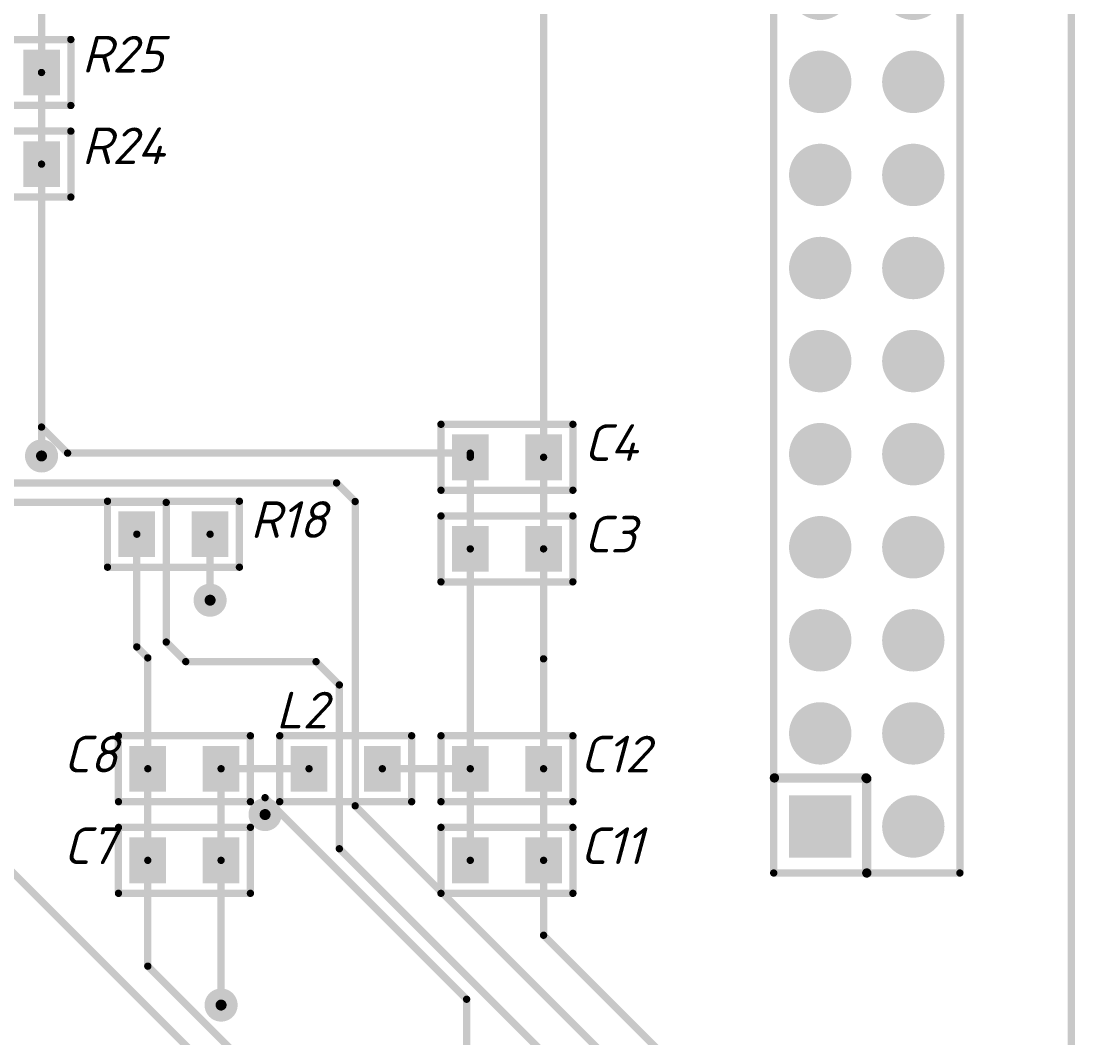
# Model space of a CAD drawing. Header units: millimetres. Extents: x 72 to 295, y 82 to 163.
# Drawn here: x 143.84 to 172.6, y 99.15 to 126.9 of the extents above; entities that cross this region are included whole.
import ezdxf

# ---------------------------------------------------------------- set-up
doc = ezdxf.new("R2010")
doc.units = ezdxf.units.MM
for name, color, linetype in [('BottomLayer', 5, 'Continuous'), ('BottomOverlay', 54, 'Continuous'), ('BottomSolder', 6, 'Continuous'), ('PadHoleLayer', 156, 'Continuous'), ('TopLayer', 1, 'Continuous'), ('TopOverlay', 2, 'Continuous')]:
    doc.layers.add(name, color=color, linetype=linetype)
doc.styles.get("Standard").update_dxf_attribs({"font": 'isocpeui.ttf'})

# ---------------------------------------------------------------- blocks, each defined once
blk = doc.blocks.new('CH0805R_20')
at = {"layer": 'TopLayer'}
for points in [[(-0.5000193199999999, -0.62501018), (-0.5000193199999999, 0.62498986), (-1.50001732, -0.62501018), (-1.50001732, 0.62498986)], [(1.49997668, -0.62501018), (1.49997668, 0.62498986), (0.49997868, -0.62501018), (0.49997868, 0.62498986)]]:
    blk.add_solid(points, dxfattribs=at)
at = {"layer": 'TopOverlay', "const_width": 0.1999996}
for points in [[(-1.80001672, -0.89998296), (-1.80001672, 0.9000134399999999)], [(-1.80001672, 0.9000134399999999), (1.79997608, 0.9000134399999999)], [(1.79997608, -0.89998296), (1.79997608, 0.9000134399999999)], [(-1.80001672, -0.89998296), (1.79997608, -0.89998296)]]:
    blk.add_lwpolyline(points, dxfattribs=at)
at = {"layer": 'TopOverlay', "const_width": 0.0999998}
for points in [[(-1.85001662, 0.9000134399999999, 1), (-1.75001682, 0.9000134399999999, 1)], [(-1.85001662, 0.9000134399999999, 1), (-1.75001682, 0.9000134399999999, 1)], [(1.74997618, 0.9000134399999999, 1), (1.84997598, 0.9000134399999999, 1)], [(1.74997618, 0.9000134399999999, 1), (1.84997598, 0.9000134399999999, 1)], [(-1.85001662, -0.89998296, 1), (-1.75001682, -0.89998296, 1)], [(-1.85001662, -0.89998296, 1), (-1.75001682, -0.89998296, 1)], [(1.74997618, -0.89998296, 1), (1.84997598, -0.89998296, 1)], [(1.74997618, -0.89998296, 1), (1.84997598, -0.89998296, 1)]]:
    blk.add_lwpolyline(points, format="xyb", close=True, dxfattribs=at)
blk = doc.blocks.new('CH0805R_21')
at = {"layer": 'TopLayer'}
for points in [[(-0.5000193199999999, -0.6249796999999999), (-0.5000193199999999, 0.62502034), (-1.50001732, -0.6249796999999999), (-1.50001732, 0.62502034)], [(1.49997668, -0.6249796999999999), (1.49997668, 0.62502034), (0.49997868, -0.6249796999999999), (0.49997868, 0.62502034)]]:
    blk.add_solid(points, dxfattribs=at)
at = {"layer": 'TopOverlay', "const_width": 0.1999996}
for points in [[(-1.80001672, -0.90000328), (-1.80001672, 0.89999312)], [(-1.80001672, 0.89999312), (1.79997608, 0.89999312)], [(1.79997608, -0.90000328), (1.79997608, 0.89999312)], [(-1.80001672, -0.90000328), (1.79997608, -0.90000328)]]:
    blk.add_lwpolyline(points, dxfattribs=at)
at = {"layer": 'TopOverlay', "const_width": 0.0999998}
for points in [[(-1.85001662, 0.89999312, 1), (-1.75001682, 0.89999312, 1)], [(-1.85001662, 0.89999312, 1), (-1.75001682, 0.89999312, 1)], [(1.74997618, 0.89999312, 1), (1.84997598, 0.89999312, 1)], [(1.74997618, 0.89999312, 1), (1.84997598, 0.89999312, 1)], [(-1.85001662, -0.90000328, 1), (-1.75001682, -0.90000328, 1)], [(-1.85001662, -0.90000328, 1), (-1.75001682, -0.90000328, 1)], [(1.74997618, -0.90000328, 1), (1.84997598, -0.90000328, 1)], [(1.74997618, -0.90000328, 1), (1.84997598, -0.90000328, 1)]]:
    blk.add_lwpolyline(points, format="xyb", close=True, dxfattribs=at)
blk = doc.blocks.new('CH0805R_27')
at = {"layer": 'TopLayer'}
for points in [[(-0.49997614, -0.62498478), (-0.49997614, 0.62501526), (-1.49997414, -0.62498478), (-1.49997414, 0.62501526)], [(1.50001986, -0.62498478), (1.50001986, 0.62501526), (0.5000218599999999, -0.62498478), (0.5000218599999999, 0.62501526)]]:
    blk.add_solid(points, dxfattribs=at)
at = {"layer": 'TopOverlay', "const_width": 0.1999996}
for points in [[(-1.79997354, -0.90000836), (-1.79997354, 0.89998804)], [(-1.79997354, 0.89998804), (1.80001926, 0.89998804)], [(1.80001926, -0.90000836), (1.80001926, 0.89998804)], [(-1.79997354, -0.90000836), (1.80001926, -0.90000836)]]:
    blk.add_lwpolyline(points, dxfattribs=at)
at = {"layer": 'TopOverlay', "const_width": 0.0999998}
for points in [[(-1.84997344, 0.89998804, 1), (-1.74997364, 0.89998804, 1)], [(-1.84997344, 0.89998804, 1), (-1.74997364, 0.89998804, 1)], [(1.75001936, 0.89998804, 1), (1.85001916, 0.89998804, 1)], [(1.75001936, 0.89998804, 1), (1.85001916, 0.89998804, 1)], [(-1.84997344, -0.90000836, 1), (-1.74997364, -0.90000836, 1)], [(-1.84997344, -0.90000836, 1), (-1.74997364, -0.90000836, 1)], [(1.75001936, -0.90000836, 1), (1.85001916, -0.90000836, 1)], [(1.75001936, -0.90000836, 1), (1.85001916, -0.90000836, 1)]]:
    blk.add_lwpolyline(points, format="xyb", close=True, dxfattribs=at)
blk = doc.blocks.new('CH0805L_45')
at = {"layer": 'TopLayer'}
for points in [[(-0.4999863, -0.6249771599999999), (-0.4999863, 0.62502288), (-1.4999843, -0.6249771599999999), (-1.4999843, 0.62502288)], [(1.5000097, -0.6249771599999999), (1.5000097, 0.62502288), (0.5000117, -0.6249771599999999), (0.5000117, 0.62502288)]]:
    blk.add_solid(points, dxfattribs=at)
at = {"layer": 'TopOverlay', "const_width": 0.1999996}
for points in [[(-1.7999837, 0.89999566), (-1.7999837, -0.90000074)], [(1.8000091, 0.89999566), (-1.7999837, 0.89999566)], [(1.8000091, 0.89999566), (1.8000091, -0.90000074)], [(1.8000091, -0.90000074), (-1.7999837, -0.90000074)]]:
    blk.add_lwpolyline(points, dxfattribs=at)
at = {"layer": 'TopOverlay', "const_width": 0.0999998}
for points in [[(-1.8499836, 0.89999566, 1), (-1.7499838, 0.89999566, 1)], [(-1.8499836, 0.89999566, 1), (-1.7499838, 0.89999566, 1)], [(1.7500092, 0.89999566, 1), (1.850009, 0.89999566, 1)], [(1.7500092, 0.89999566, 1), (1.850009, 0.89999566, 1)], [(-1.8499836, -0.90000074, 1), (-1.7499838, -0.90000074, 1)], [(-1.8499836, -0.90000074, 1), (-1.7499838, -0.90000074, 1)], [(1.7500092, -0.90000074, 1), (1.850009, -0.90000074, 1)], [(1.7500092, -0.90000074, 1), (1.850009, -0.90000074, 1)]]:
    blk.add_lwpolyline(points, format="xyb", close=True, dxfattribs=at)
blk = doc.blocks.new('CH0805C_67')
at = {"layer": 'TopLayer'}
for points in [[(-0.5000193199999999, -0.62502034), (-0.5000193199999999, 0.6249796999999999), (-1.50001732, -0.62502034), (-1.50001732, 0.6249796999999999)], [(1.49997668, -0.62502034), (1.49997668, 0.6249796999999999), (0.49997868, -0.62502034), (0.49997868, 0.6249796999999999)]]:
    blk.add_solid(points, dxfattribs=at)
at = {"layer": 'TopOverlay', "const_width": 0.1999996}
for points in [[(-1.80001672, -0.89999312), (-1.80001672, 0.90000328)], [(-1.80001672, 0.90000328), (1.79997608, 0.90000328)], [(1.79997608, -0.89999312), (1.79997608, 0.90000328)], [(-1.80001672, -0.89999312), (1.79997608, -0.89999312)]]:
    blk.add_lwpolyline(points, dxfattribs=at)
at = {"layer": 'TopOverlay', "const_width": 0.0999998}
for points in [[(-1.85001662, 0.90000328, 1), (-1.75001682, 0.90000328, 1)], [(-1.85001662, 0.90000328, 1), (-1.75001682, 0.90000328, 1)], [(1.74997618, 0.90000328, 1), (1.84997598, 0.90000328, 1)], [(1.74997618, 0.90000328, 1), (1.84997598, 0.90000328, 1)], [(-1.85001662, -0.89999312, 1), (-1.75001682, -0.89999312, 1)], [(-1.85001662, -0.89999312, 1), (-1.75001682, -0.89999312, 1)], [(1.74997618, -0.89999312, 1), (1.84997598, -0.89999312, 1)], [(1.74997618, -0.89999312, 1), (1.84997598, -0.89999312, 1)]]:
    blk.add_lwpolyline(points, format="xyb", close=True, dxfattribs=at)
blk = doc.blocks.new('CH0805C_68')
at = {"layer": 'TopLayer'}
for points in [[(-0.5000193199999999, -0.6249924), (-0.5000193199999999, 0.62500764), (-1.50001732, -0.6249924), (-1.50001732, 0.62500764)], [(1.49997668, -0.6249924), (1.49997668, 0.62500764), (0.49997868, -0.6249924), (0.49997868, 0.62500764)]]:
    blk.add_solid(points, dxfattribs=at)
at = {"layer": 'TopOverlay', "const_width": 0.1999996}
for points in [[(-1.80001672, -0.9000159799999999), (-1.80001672, 0.89998042)], [(-1.80001672, 0.89998042), (1.79997608, 0.89998042)], [(1.79997608, -0.9000159799999999), (1.79997608, 0.89998042)], [(-1.80001672, -0.9000159799999999), (1.79997608, -0.9000159799999999)]]:
    blk.add_lwpolyline(points, dxfattribs=at)
at = {"layer": 'TopOverlay', "const_width": 0.0999998}
for points in [[(-1.85001662, 0.89998042, 1), (-1.75001682, 0.89998042, 1)], [(-1.85001662, 0.89998042, 1), (-1.75001682, 0.89998042, 1)], [(1.74997618, 0.89998042, 1), (1.84997598, 0.89998042, 1)], [(1.74997618, 0.89998042, 1), (1.84997598, 0.89998042, 1)], [(-1.85001662, -0.9000159799999999, 1), (-1.75001682, -0.9000159799999999, 1)], [(-1.85001662, -0.9000159799999999, 1), (-1.75001682, -0.9000159799999999, 1)], [(1.74997618, -0.9000159799999999, 1), (1.84997598, -0.9000159799999999, 1)], [(1.74997618, -0.9000159799999999, 1), (1.84997598, -0.9000159799999999, 1)]]:
    blk.add_lwpolyline(points, format="xyb", close=True, dxfattribs=at)
blk = doc.blocks.new('CH0805C_69')
at = {"layer": 'TopLayer'}
for points in [[(-0.49999392, -0.6249771599999999), (-0.49999392, 0.62502288), (-1.49999192, -0.6249771599999999), (-1.49999192, 0.62502288)], [(1.50000208, -0.6249771599999999), (1.50000208, 0.62502288), (0.50000408, -0.6249771599999999), (0.50000408, 0.62502288)]]:
    blk.add_solid(points, dxfattribs=at)
at = {"layer": 'TopOverlay', "const_width": 0.1999996}
for points in [[(-1.79999132, 0.89999566), (-1.79999132, -0.90000074)], [(1.80000148, 0.89999566), (-1.79999132, 0.89999566)], [(1.80000148, 0.89999566), (1.80000148, -0.90000074)], [(1.80000148, -0.90000074), (-1.79999132, -0.90000074)]]:
    blk.add_lwpolyline(points, dxfattribs=at)
at = {"layer": 'TopOverlay', "const_width": 0.0999998}
for points in [[(-1.84999122, 0.89999566, 1), (-1.74999142, 0.89999566, 1)], [(-1.84999122, 0.89999566, 1), (-1.74999142, 0.89999566, 1)], [(1.75000158, 0.89999566, 1), (1.85000138, 0.89999566, 1)], [(1.75000158, 0.89999566, 1), (1.85000138, 0.89999566, 1)], [(-1.84999122, -0.90000074, 1), (-1.74999142, -0.90000074, 1)], [(-1.84999122, -0.90000074, 1), (-1.74999142, -0.90000074, 1)], [(1.75000158, -0.90000074, 1), (1.85000138, -0.90000074, 1)], [(1.75000158, -0.90000074, 1), (1.85000138, -0.90000074, 1)]]:
    blk.add_lwpolyline(points, format="xyb", close=True, dxfattribs=at)
blk = doc.blocks.new('CH0805C_70')
at = {"layer": 'TopLayer'}
for points in [[(-0.49999392, -0.62500764), (-0.49999392, 0.6249924), (-1.49999192, -0.62500764), (-1.49999192, 0.6249924)], [(1.50000208, -0.62500764), (1.50000208, 0.6249924), (0.50000408, -0.62500764), (0.50000408, 0.6249924)]]:
    blk.add_solid(points, dxfattribs=at)
at = {"layer": 'TopOverlay', "const_width": 0.1999996}
for points in [[(-1.79999132, 0.9000159799999999), (-1.79999132, -0.89998042)], [(1.80000148, 0.9000159799999999), (-1.79999132, 0.9000159799999999)], [(1.80000148, 0.9000159799999999), (1.80000148, -0.89998042)], [(1.80000148, -0.89998042), (-1.79999132, -0.89998042)]]:
    blk.add_lwpolyline(points, dxfattribs=at)
at = {"layer": 'TopOverlay', "const_width": 0.0999998}
for points in [[(-1.84999122, 0.9000159799999999, 1), (-1.74999142, 0.9000159799999999, 1)], [(-1.84999122, 0.9000159799999999, 1), (-1.74999142, 0.9000159799999999, 1)], [(1.75000158, 0.9000159799999999, 1), (1.85000138, 0.9000159799999999, 1)], [(1.75000158, 0.9000159799999999, 1), (1.85000138, 0.9000159799999999, 1)], [(-1.84999122, -0.89998042, 1), (-1.74999142, -0.89998042, 1)], [(-1.84999122, -0.89998042, 1), (-1.74999142, -0.89998042, 1)], [(1.75000158, -0.89998042, 1), (1.85000138, -0.89998042, 1)], [(1.75000158, -0.89998042, 1), (1.85000138, -0.89998042, 1)]]:
    blk.add_lwpolyline(points, format="xyb", close=True, dxfattribs=at)
blk = doc.blocks.new('CH0805C_73')
at = {"layer": 'TopLayer'}
for points in [[(-0.5000218599999999, -0.62501272), (-0.5000218599999999, 0.62498732), (-1.50001986, -0.62501272), (-1.50001986, 0.62498732)], [(1.50002494, -0.62501272), (1.50002494, 0.62498732), (0.5000269399999999, -0.62501272), (0.5000269399999999, 0.62498732)]]:
    blk.add_solid(points, dxfattribs=at)
at = {"layer": 'TopOverlay', "const_width": 0.1999996}
for points in [[(-1.80001926, -0.8999855), (-1.80001926, 0.9000109)], [(-1.80001926, 0.9000109), (1.80002434, 0.9000109)], [(1.80002434, -0.8999855), (1.80002434, 0.9000109)], [(-1.80001926, -0.8999855), (1.80002434, -0.8999855)]]:
    blk.add_lwpolyline(points, dxfattribs=at)
at = {"layer": 'TopOverlay', "const_width": 0.0999998}
for points in [[(-1.85001916, 0.9000109, 1), (-1.75001936, 0.9000109, 1)], [(-1.85001916, 0.9000109, 1), (-1.75001936, 0.9000109, 1)], [(1.75002444, 0.9000109, 1), (1.85002424, 0.9000109, 1)], [(1.75002444, 0.9000109, 1), (1.85002424, 0.9000109, 1)], [(-1.85001916, -0.8999855, 1), (-1.75001936, -0.8999855, 1)], [(-1.85001916, -0.8999855, 1), (-1.75001936, -0.8999855, 1)], [(1.75002444, -0.8999855, 1), (1.85002424, -0.8999855, 1)], [(1.75002444, -0.8999855, 1), (1.85002424, -0.8999855, 1)]]:
    blk.add_lwpolyline(points, format="xyb", close=True, dxfattribs=at)
blk = doc.blocks.new('CH0805C_74')
at = {"layer": 'TopLayer'}
for points in [[(-0.5000218599999999, -0.6249822399999999), (-0.5000218599999999, 0.6250178), (-1.50001986, -0.6249822399999999), (-1.50001986, 0.6250178)], [(1.50002494, -0.6249822399999999), (1.50002494, 0.6250178), (0.5000269399999999, -0.6249822399999999), (0.5000269399999999, 0.6250178)]]:
    blk.add_solid(points, dxfattribs=at)
at = {"layer": 'TopOverlay', "const_width": 0.1999996}
for points in [[(-1.80001926, -0.90000582), (-1.80001926, 0.89999058)], [(-1.80001926, 0.89999058), (1.80002434, 0.89999058)], [(1.80002434, -0.90000582), (1.80002434, 0.89999058)], [(-1.80001926, -0.90000582), (1.80002434, -0.90000582)]]:
    blk.add_lwpolyline(points, dxfattribs=at)
at = {"layer": 'TopOverlay', "const_width": 0.0999998}
for points in [[(-1.85001916, 0.89999058, 1), (-1.75001936, 0.89999058, 1)], [(-1.85001916, 0.89999058, 1), (-1.75001936, 0.89999058, 1)], [(1.75002444, 0.89999058, 1), (1.85002424, 0.89999058, 1)], [(1.75002444, 0.89999058, 1), (1.85002424, 0.89999058, 1)], [(-1.85001916, -0.90000582, 1), (-1.75001936, -0.90000582, 1)], [(-1.85001916, -0.90000582, 1), (-1.75001936, -0.90000582, 1)], [(1.75002444, -0.90000582, 1), (1.85002424, -0.90000582, 1)], [(1.75002444, -0.90000582, 1), (1.85002424, -0.90000582, 1)]]:
    blk.add_lwpolyline(points, format="xyb", close=True, dxfattribs=at)
blk = doc.blocks.new('C_________B_87')
at = {"layer": 'BottomLayer', "const_width": 0.7499985}
for points in [[(3.33502508, 19.57502562, 1), (4.08502612, 19.57502562, 1)], [(3.33502508, 17.03502562, 1), (4.08502612, 17.03502562, 1)], [(5.875025079999999, 17.03502562, 1), (6.625026119999999, 17.03502562, 1)], [(3.33502508, 14.49502562, 1), (4.08502612, 14.49502562, 1)], [(5.875025079999999, 14.49502562, 1), (6.625026119999999, 14.49502562, 1)], [(3.33502508, 11.95502562, 1), (4.08502612, 11.95502562, 1)], [(5.875025079999999, 11.95502562, 1), (6.625026119999999, 11.95502562, 1)], [(3.33502508, 9.41502562, 1), (4.08502612, 9.41502562, 1)], [(5.875025079999999, 9.41502562, 1), (6.625026119999999, 9.41502562, 1)], [(3.33502508, 6.87502562, 1), (4.08502612, 6.87502562, 1)], [(5.875025079999999, 6.87502562, 1), (6.625026119999999, 6.87502562, 1)], [(3.33502508, 4.33502562, 1), (4.08502612, 4.33502562, 1)], [(5.875025079999999, 4.33502562, 1), (6.625026119999999, 4.33502562, 1)], [(3.33502508, 1.79502562, 1), (4.08502612, 1.79502562, 1)], [(5.875025079999999, 1.79502562, 1), (6.625026119999999, 1.79502562, 1)], [(3.33502508, -0.7449743799999999, 1), (4.08502612, -0.7449743799999999, 1)], [(5.875025079999999, -0.7449743799999999, 1), (6.625026119999999, -0.7449743799999999, 1)], [(3.33502508, -3.28497438, 1), (4.08502612, -3.28497438, 1)], [(5.875025079999999, -3.28497438, 1), (6.625026119999999, -3.28497438, 1)], [(3.33502508, -5.82497438, 1), (4.08502612, -5.82497438, 1)], [(5.875025079999999, -5.82497438, 1), (6.625026119999999, -5.82497438, 1)], [(3.33502508, -8.36497438, 1), (4.08502612, -8.36497438, 1)], [(5.875025079999999, -8.36497438, 1), (6.625026119999999, -8.36497438, 1)], [(3.33502508, -10.90497438, 1), (4.08502612, -10.90497438, 1)], [(5.875025079999999, -10.90497438, 1), (6.625026119999999, -10.90497438, 1)], [(3.33502508, -13.44497438, 1), (4.08502612, -13.44497438, 1)], [(5.875025079999999, -13.44497438, 1), (6.625026119999999, -13.44497438, 1)], [(3.33502508, -15.98497438, 1), (4.08502612, -15.98497438, 1)], [(5.875025079999999, -15.98497438, 1), (6.625026119999999, -15.98497438, 1)], [(3.33502508, -18.52497438, 1), (4.08502612, -18.52497438, 1)], [(5.875025079999999, -18.52497438, 1), (6.625026119999999, -18.52497438, 1)], [(3.33502508, -21.06497438, 1), (4.08502612, -21.06497438, 1)], [(5.875025079999999, -21.06497438, 1), (6.625026119999999, -21.06497438, 1)]]:
    blk.add_lwpolyline(points, format="xyb", close=True, dxfattribs=at)
at = {"layer": 'BottomLayer'}
blk.add_solid([(5.5000271, 20.32502412), (5.5000271, 18.82502712), (7.000024099999999, 20.32502412), (7.000024099999999, 18.82502712)], dxfattribs=at)
at = {"layer": 'BottomOverlay'}
for points, const_width in [([(2.4400256, 20.84502562), (2.4400256, -22.33497438)], 0.1999996), ([(7.520025599999999, 20.84502562), (2.4400256, 20.84502562)], 0.1999996), ([(4.980025599999999, 20.84502562), (4.980025599999999, 18.26997362)], 0.254), ([(7.520025599999999, 20.84502562), (7.520025599999999, -22.33497438)], 0.1999996), ([(4.999989999999999, 18.25000922), (4.980025599999999, 18.26997362)], 0.254), ([(7.5000104, 18.25000922), (4.999989999999999, 18.25000922)], 0.254), ([(7.520025599999999, -22.33497438), (2.4400256, -22.33497438)], 0.1999996)]:
    blk.add_lwpolyline(points, dxfattribs=dict(at, const_width=const_width))
for points, const_width in [([(2.3900257, 20.84502562, 1), (2.4900255, 20.84502562, 1)], 0.0999998), ([(2.3900257, 20.84502562, 1), (2.4900255, 20.84502562, 1)], 0.0999998), ([(4.9165256, 20.84502562, 1), (5.0435256, 20.84502562, 1)], 0.127), ([(7.4700257, 20.84502562, 1), (7.5700255, 20.84502562, 1)], 0.0999998), ([(7.4700257, 20.84502562, 1), (7.5700255, 20.84502562, 1)], 0.0999998), ([(4.9165256, 18.26997362, 1), (5.0435256, 18.26997362, 1)], 0.127), ([(4.9165256, 18.26997362, 1), (5.0435256, 18.26997362, 1)], 0.127), ([(4.93649, 18.25000922, 1), (5.06349, 18.25000922, 1)], 0.127), ([(4.93649, 18.25000922, 1), (5.06349, 18.25000922, 1)], 0.127), ([(7.4365104, 18.25000922, 1), (7.563510399999999, 18.25000922, 1)], 0.127), ([(2.3900257, -22.33497438, 1), (2.4900255, -22.33497438, 1)], 0.0999998), ([(2.3900257, -22.33497438, 1), (2.4900255, -22.33497438, 1)], 0.0999998), ([(7.4700257, -22.33497438, 1), (7.5700255, -22.33497438, 1)], 0.0999998), ([(7.4700257, -22.33497438, 1), (7.5700255, -22.33497438, 1)], 0.0999998)]:
    blk.add_lwpolyline(points, format="xyb", close=True, dxfattribs=dict(at, const_width=const_width))
at = {"layer": 'BottomSolder', "const_width": 0.8515984999999999}
for points in [[(3.28422508, 19.57502562, 1), (4.13582612, 19.57502562, 1)], [(3.28422508, 17.03502562, 1), (4.13582612, 17.03502562, 1)], [(5.82422508, 17.03502562, 1), (6.67582612, 17.03502562, 1)], [(3.28422508, 14.49502562, 1), (4.13582612, 14.49502562, 1)], [(5.82422508, 14.49502562, 1), (6.67582612, 14.49502562, 1)], [(3.28422508, 11.95502562, 1), (4.13582612, 11.95502562, 1)], [(5.82422508, 11.95502562, 1), (6.67582612, 11.95502562, 1)], [(3.28422508, 9.41502562, 1), (4.13582612, 9.41502562, 1)], [(5.82422508, 9.41502562, 1), (6.67582612, 9.41502562, 1)], [(3.28422508, 6.87502562, 1), (4.13582612, 6.87502562, 1)], [(5.82422508, 6.87502562, 1), (6.67582612, 6.87502562, 1)], [(3.28422508, 4.33502562, 1), (4.13582612, 4.33502562, 1)], [(5.82422508, 4.33502562, 1), (6.67582612, 4.33502562, 1)], [(3.28422508, 1.79502562, 1), (4.13582612, 1.79502562, 1)], [(5.82422508, 1.79502562, 1), (6.67582612, 1.79502562, 1)], [(3.28422508, -0.7449743799999999, 1), (4.13582612, -0.7449743799999999, 1)], [(5.82422508, -0.7449743799999999, 1), (6.67582612, -0.7449743799999999, 1)], [(3.28422508, -3.28497438, 1), (4.13582612, -3.28497438, 1)], [(5.82422508, -3.28497438, 1), (6.67582612, -3.28497438, 1)], [(3.28422508, -5.82497438, 1), (4.13582612, -5.82497438, 1)], [(5.82422508, -5.82497438, 1), (6.67582612, -5.82497438, 1)], [(3.28422508, -8.36497438, 1), (4.13582612, -8.36497438, 1)], [(5.82422508, -8.36497438, 1), (6.67582612, -8.36497438, 1)], [(3.28422508, -10.90497438, 1), (4.13582612, -10.90497438, 1)], [(5.82422508, -10.90497438, 1), (6.67582612, -10.90497438, 1)], [(3.28422508, -13.44497438, 1), (4.13582612, -13.44497438, 1)], [(5.82422508, -13.44497438, 1), (6.67582612, -13.44497438, 1)], [(3.28422508, -15.98497438, 1), (4.13582612, -15.98497438, 1)], [(5.82422508, -15.98497438, 1), (6.67582612, -15.98497438, 1)], [(3.28422508, -18.52497438, 1), (4.13582612, -18.52497438, 1)], [(5.82422508, -18.52497438, 1), (6.67582612, -18.52497438, 1)], [(3.28422508, -21.06497438, 1), (4.13582612, -21.06497438, 1)], [(5.82422508, -21.06497438, 1), (6.67582612, -21.06497438, 1)]]:
    blk.add_lwpolyline(points, format="xyb", close=True, dxfattribs=at)
at = {"layer": 'BottomSolder'}
blk.add_solid([(5.398427099999999, 20.42662412), (5.398427099999999, 18.72342712), (7.1016241, 20.42662412), (7.1016241, 18.72342712)], dxfattribs=at)
at = {"layer": 'PadHoleLayer', "const_width": 0.4499991}
for points in [[(3.48502478, 19.57502562, 1), (3.93502642, 19.57502562, 1)], [(6.02502478, 19.57502562, 1), (6.47502642, 19.57502562, 1)], [(3.48502478, 17.03502562, 1), (3.93502642, 17.03502562, 1)], [(6.02502478, 17.03502562, 1), (6.47502642, 17.03502562, 1)], [(3.48502478, 14.49502562, 1), (3.93502642, 14.49502562, 1)], [(6.02502478, 14.49502562, 1), (6.47502642, 14.49502562, 1)], [(3.48502478, 11.95502562, 1), (3.93502642, 11.95502562, 1)], [(6.02502478, 11.95502562, 1), (6.47502642, 11.95502562, 1)], [(3.48502478, 9.41502562, 1), (3.93502642, 9.41502562, 1)], [(6.02502478, 9.41502562, 1), (6.47502642, 9.41502562, 1)], [(3.48502478, 6.87502562, 1), (3.93502642, 6.87502562, 1)], [(6.02502478, 6.87502562, 1), (6.47502642, 6.87502562, 1)], [(3.48502478, 4.33502562, 1), (3.93502642, 4.33502562, 1)], [(6.02502478, 4.33502562, 1), (6.47502642, 4.33502562, 1)], [(3.48502478, 1.79502562, 1), (3.93502642, 1.79502562, 1)], [(6.02502478, 1.79502562, 1), (6.47502642, 1.79502562, 1)], [(3.48502478, -0.7449743799999999, 1), (3.93502642, -0.7449743799999999, 1)], [(6.02502478, -0.7449743799999999, 1), (6.47502642, -0.7449743799999999, 1)], [(3.48502478, -3.28497438, 1), (3.93502642, -3.28497438, 1)], [(6.02502478, -3.28497438, 1), (6.47502642, -3.28497438, 1)], [(3.48502478, -5.82497438, 1), (3.93502642, -5.82497438, 1)], [(6.02502478, -5.82497438, 1), (6.47502642, -5.82497438, 1)], [(3.48502478, -8.36497438, 1), (3.93502642, -8.36497438, 1)], [(6.02502478, -8.36497438, 1), (6.47502642, -8.36497438, 1)], [(3.48502478, -10.90497438, 1), (3.93502642, -10.90497438, 1)], [(6.02502478, -10.90497438, 1), (6.47502642, -10.90497438, 1)], [(3.48502478, -13.44497438, 1), (3.93502642, -13.44497438, 1)], [(6.02502478, -13.44497438, 1), (6.47502642, -13.44497438, 1)], [(3.48502478, -15.98497438, 1), (3.93502642, -15.98497438, 1)], [(6.02502478, -15.98497438, 1), (6.47502642, -15.98497438, 1)], [(3.48502478, -18.52497438, 1), (3.93502642, -18.52497438, 1)], [(6.02502478, -18.52497438, 1), (6.47502642, -18.52497438, 1)], [(3.48502478, -21.06497438, 1), (3.93502642, -21.06497438, 1)], [(6.02502478, -21.06497438, 1), (6.47502642, -21.06497438, 1)]]:
    blk.add_lwpolyline(points, format="xyb", close=True, dxfattribs=at)
at = {"layer": 'TopLayer', "const_width": 0.7499985}
for points in [[(3.33502508, 19.57502562, 1), (4.08502612, 19.57502562, 1)], [(3.33502508, 17.03502562, 1), (4.08502612, 17.03502562, 1)], [(5.875025079999999, 17.03502562, 1), (6.625026119999999, 17.03502562, 1)], [(3.33502508, 14.49502562, 1), (4.08502612, 14.49502562, 1)], [(5.875025079999999, 14.49502562, 1), (6.625026119999999, 14.49502562, 1)], [(3.33502508, 11.95502562, 1), (4.08502612, 11.95502562, 1)], [(5.875025079999999, 11.95502562, 1), (6.625026119999999, 11.95502562, 1)], [(3.33502508, 9.41502562, 1), (4.08502612, 9.41502562, 1)], [(5.875025079999999, 9.41502562, 1), (6.625026119999999, 9.41502562, 1)], [(3.33502508, 6.87502562, 1), (4.08502612, 6.87502562, 1)], [(5.875025079999999, 6.87502562, 1), (6.625026119999999, 6.87502562, 1)], [(3.33502508, 4.33502562, 1), (4.08502612, 4.33502562, 1)], [(5.875025079999999, 4.33502562, 1), (6.625026119999999, 4.33502562, 1)], [(3.33502508, 1.79502562, 1), (4.08502612, 1.79502562, 1)], [(5.875025079999999, 1.79502562, 1), (6.625026119999999, 1.79502562, 1)], [(3.33502508, -0.7449743799999999, 1), (4.08502612, -0.7449743799999999, 1)], [(5.875025079999999, -0.7449743799999999, 1), (6.625026119999999, -0.7449743799999999, 1)], [(3.33502508, -3.28497438, 1), (4.08502612, -3.28497438, 1)], [(5.875025079999999, -3.28497438, 1), (6.625026119999999, -3.28497438, 1)], [(3.33502508, -5.82497438, 1), (4.08502612, -5.82497438, 1)], [(5.875025079999999, -5.82497438, 1), (6.625026119999999, -5.82497438, 1)], [(3.33502508, -8.36497438, 1), (4.08502612, -8.36497438, 1)], [(5.875025079999999, -8.36497438, 1), (6.625026119999999, -8.36497438, 1)], [(3.33502508, -10.90497438, 1), (4.08502612, -10.90497438, 1)], [(5.875025079999999, -10.90497438, 1), (6.625026119999999, -10.90497438, 1)], [(3.33502508, -13.44497438, 1), (4.08502612, -13.44497438, 1)], [(5.875025079999999, -13.44497438, 1), (6.625026119999999, -13.44497438, 1)], [(3.33502508, -15.98497438, 1), (4.08502612, -15.98497438, 1)], [(5.875025079999999, -15.98497438, 1), (6.625026119999999, -15.98497438, 1)], [(3.33502508, -18.52497438, 1), (4.08502612, -18.52497438, 1)], [(5.875025079999999, -18.52497438, 1), (6.625026119999999, -18.52497438, 1)], [(3.33502508, -21.06497438, 1), (4.08502612, -21.06497438, 1)], [(5.875025079999999, -21.06497438, 1), (6.625026119999999, -21.06497438, 1)]]:
    blk.add_lwpolyline(points, format="xyb", close=True, dxfattribs=at)
at = {"layer": 'TopLayer'}
blk.add_solid([(5.5000271, 20.32502412), (5.5000271, 18.82502712), (7.000024099999999, 20.32502412), (7.000024099999999, 18.82502712)], dxfattribs=at)

msp = doc.modelspace()

# ---------------------------------------------------------------- linework, layer by layer
at = {"color": 7, "const_width": 0.1999996}
for points in [[(172.4999852, 82.5000128), (172.4999852, 162.5000052)], [(158.100014, 114.9999732), (158.100014, 131.231386)], [(144.3999652, 125.4999776), (144.3999652, 127.7112)], [(144.3999652, 123.000008), (144.3999652, 125.4999776)], [(144.3999652, 115.824), (144.3999652, 123.000008)], [(144.3999652, 115.0356348), (144.3999652, 115.824)], [(144.3999652, 115.824), (145.1111652, 115.1128)], [(145.1111652, 115.1128), (156.0999672, 115.1128)], [(156.0999672, 114.9999732), (156.0999672, 115.1128)], [(156.0999672, 112.5000036), (156.0999672, 114.9999732)], [(158.100014, 112.5000036), (158.100014, 114.9999732)], [(143.2814, 114.3), (152.4508, 114.3)], [(152.4508, 114.3), (152.9588, 113.792)], [(152.9588, 105.4887908), (152.9588, 113.792)], [(143.0782, 113.7666), (147.8026, 113.7666)], [(147.8026, 109.9566), (147.8026, 113.7666)], [(147.0000108, 109.824774), (147.0000108, 112.9000028)], [(149.0000068, 111.0996), (149.0000068, 112.9000028)], [(156.0999672, 106.4999648), (156.0999672, 112.5000036)], [(158.100014, 109.4994508), (158.100014, 112.5000036)], [(136.2853764, 110.998), (151.4999764, 95.7834)], [(147.0000108, 109.824774), (147.2999848, 109.5248)], [(147.8026, 109.9566), (148.336, 109.4232)], [(147.2999848, 106.4999648), (147.2999848, 109.5248)], [(158.0999632, 109.4994), (158.100014, 109.4994508)], [(158.0999632, 106.4999648), (158.0999632, 109.4994)], [(148.336, 109.4232), (151.892, 109.4232)], [(151.892, 109.4232), (152.527, 108.7882)], [(152.527, 104.3161744), (152.527, 108.7882)], [(147.2999848, 103.9999952), (147.2999848, 106.4999648)], [(149.2999808, 103.9999952), (149.2999808, 106.4999648)], [(149.2999808, 106.4999648), (151.699976, 106.4999648)], [(153.699972, 106.4999648), (156.0999672, 106.4999648)], [(156.0999672, 103.9999952), (156.0999672, 106.4999648)], [(158.0999632, 103.9999952), (158.0999632, 106.4999648)], [(150.49998602, 105.24998762), (150.49998602, 105.70981398)], [(150.49998602, 105.70981398), (155.9999928, 100.2098072)], [(152.9588, 105.4887908), (169.6999908, 88.74759999999999)], [(152.527, 104.3161744), (165.1999744, 91.6432)], [(147.2999848, 101.1120152), (147.2999848, 103.9999952)], [(149.2999808, 100.0506), (149.2999808, 103.9999952)], [(158.0999632, 101.9556), (158.0999632, 103.9999952)], [(158.0999632, 101.9556), (170.434, 89.6215632)], [(147.2999848, 101.1120152), (152.2476, 96.1644)], [(155.9999928, 87.50000279999999), (155.9999928, 100.2098072)]]:
    msp.add_lwpolyline(points, dxfattribs=at)
at = {"color": 7}
for points, const_width in [([(144.3499653, 125.4999776, 1), (144.4499651, 125.4999776, 1)], 0.0999998), ([(144.3499653, 125.4999776, 1), (144.4499651, 125.4999776, 1)], 0.0999998), ([(144.3499653, 123.000008, 1), (144.4499651, 123.000008, 1)], 0.0999998), ([(144.3499653, 123.000008, 1), (144.4499651, 123.000008, 1)], 0.0999998), ([(144.3499653, 115.824, 1), (144.4499651, 115.824, 1)], 0.0999998), ([(144.3499653, 115.824, 1), (144.4499651, 115.824, 1)], 0.0999998), ([(144.3499653, 115.824, 1), (144.4499651, 115.824, 1)], 0.0999998), ([(144.17416428, 115.0356348, 1), (144.62576612, 115.0356348, 1)], 0.4515993), ([(144.22496428, 115.0356348, 1), (144.57496612, 115.0356348, 1)], 0.3499993), ([(144.22496428, 115.0356348, 1), (144.57496612, 115.0356348, 1)], 0.3499993), ([(144.32496662, 115.0356348, 1), (144.47496378, 115.0356348, 1)], 0.1499997), ([(144.3499653, 115.0356348, 1), (144.4499651, 115.0356348, 1)], 0.0999998), ([(145.0611653, 115.1128, 1), (145.1611651, 115.1128, 1)], 0.0999998), ([(145.0611653, 115.1128, 1), (145.1611651, 115.1128, 1)], 0.0999998), ([(156.0499673, 115.1128, 1), (156.1499671, 115.1128, 1)], 0.0999998), ([(156.0499673, 115.1128, 1), (156.1499671, 115.1128, 1)], 0.0999998), ([(156.0499673, 114.9999732, 1), (156.1499671, 114.9999732, 1)], 0.0999998), ([(156.0499673, 114.9999732, 1), (156.1499671, 114.9999732, 1)], 0.0999998), ([(158.0500141, 114.9999732, 1), (158.1500139, 114.9999732, 1)], 0.0999998), ([(158.0500141, 114.9999732, 1), (158.1500139, 114.9999732, 1)], 0.0999998), ([(152.4008001, 114.3, 1), (152.5007999, 114.3, 1)], 0.0999998), ([(152.4008001, 114.3, 1), (152.5007999, 114.3, 1)], 0.0999998), ([(152.9088001, 113.792, 1), (153.0087999, 113.792, 1)], 0.0999998), ([(152.9088001, 113.792, 1), (153.0087999, 113.792, 1)], 0.0999998), ([(147.7526001, 113.7666, 1), (147.8525999, 113.7666, 1)], 0.0999998), ([(147.7526001, 113.7666, 1), (147.8525999, 113.7666, 1)], 0.0999998), ([(146.9500109, 112.9000028, 1), (147.0500107, 112.9000028, 1)], 0.0999998), ([(148.9500069, 112.9000028, 1), (149.0500067, 112.9000028, 1)], 0.0999998), ([(156.0499673, 112.5000036, 1), (156.1499671, 112.5000036, 1)], 0.0999998), ([(156.0499673, 112.5000036, 1), (156.1499671, 112.5000036, 1)], 0.0999998), ([(158.0500141, 112.5000036, 1), (158.1500139, 112.5000036, 1)], 0.0999998), ([(158.0500141, 112.5000036, 1), (158.1500139, 112.5000036, 1)], 0.0999998), ([(148.77420588, 111.0996, 1), (149.22580772, 111.0996, 1)], 0.4515993), ([(148.82500588, 111.0996, 1), (149.17500772, 111.0996, 1)], 0.3499993), ([(148.82500588, 111.0996, 1), (149.17500772, 111.0996, 1)], 0.3499993), ([(148.92500822, 111.0996, 1), (149.07500538, 111.0996, 1)], 0.1499997), ([(148.9500069, 111.0996, 1), (149.0500067, 111.0996, 1)], 0.0999998), ([(146.9500109, 109.824774, 1), (147.0500107, 109.824774, 1)], 0.0999998), ([(146.9500109, 109.824774, 1), (147.0500107, 109.824774, 1)], 0.0999998), ([(147.7526001, 109.9566, 1), (147.8525999, 109.9566, 1)], 0.0999998), ([(147.7526001, 109.9566, 1), (147.8525999, 109.9566, 1)], 0.0999998), ([(147.2499849, 109.5248, 1), (147.3499847, 109.5248, 1)], 0.0999998), ([(147.2499849, 109.5248, 1), (147.3499847, 109.5248, 1)], 0.0999998), ([(158.0499633, 109.4994, 1), (158.1499631, 109.4994, 1)], 0.0999998), ([(158.0499633, 109.4994, 1), (158.1499631, 109.4994, 1)], 0.0999998), ([(158.0500141, 109.4994508, 1), (158.1500139, 109.4994508, 1)], 0.0999998), ([(158.0500141, 109.4994508, 1), (158.1500139, 109.4994508, 1)], 0.0999998), ([(148.2860001, 109.4232, 1), (148.3859999, 109.4232, 1)], 0.0999998), ([(148.2860001, 109.4232, 1), (148.3859999, 109.4232, 1)], 0.0999998), ([(151.8420001, 109.4232, 1), (151.9419999, 109.4232, 1)], 0.0999998), ([(151.8420001, 109.4232, 1), (151.9419999, 109.4232, 1)], 0.0999998), ([(152.4770001, 108.7882, 1), (152.5769999, 108.7882, 1)], 0.0999998), ([(152.4770001, 108.7882, 1), (152.5769999, 108.7882, 1)], 0.0999998), ([(147.2499849, 106.4999648, 1), (147.3499847, 106.4999648, 1)], 0.0999998), ([(147.2499849, 106.4999648, 1), (147.3499847, 106.4999648, 1)], 0.0999998), ([(149.2499809, 106.4999648, 1), (149.3499807, 106.4999648, 1)], 0.0999998), ([(149.2499809, 106.4999648, 1), (149.3499807, 106.4999648, 1)], 0.0999998), ([(151.6499761, 106.4999648, 1), (151.7499759, 106.4999648, 1)], 0.0999998), ([(153.6499721, 106.4999648, 1), (153.7499719, 106.4999648, 1)], 0.0999998), ([(156.0499673, 106.4999648, 1), (156.1499671, 106.4999648, 1)], 0.0999998), ([(156.0499673, 106.4999648, 1), (156.1499671, 106.4999648, 1)], 0.0999998), ([(156.0499673, 106.4999648, 1), (156.1499671, 106.4999648, 1)], 0.0999998), ([(158.0499633, 106.4999648, 1), (158.1499631, 106.4999648, 1)], 0.0999998), ([(158.0499633, 106.4999648, 1), (158.1499631, 106.4999648, 1)], 0.0999998), ([(150.2741851, 105.24998762, 1), (150.72578694, 105.24998762, 1)], 0.4515993), ([(150.3249851, 105.24998762, 1), (150.67498694, 105.24998762, 1)], 0.3499993), ([(150.3249851, 105.24998762, 1), (150.67498694, 105.24998762, 1)], 0.3499993), ([(150.44998612, 105.70981398, 1), (150.54998592, 105.70981398, 1)], 0.0999998), ([(150.44998612, 105.70981398, 1), (150.54998592, 105.70981398, 1)], 0.0999998), ([(152.9088001, 105.4887908, 1), (153.0087999, 105.4887908, 1)], 0.0999998), ([(152.9088001, 105.4887908, 1), (153.0087999, 105.4887908, 1)], 0.0999998), ([(150.42498744, 105.24998762, 1), (150.5749846, 105.24998762, 1)], 0.1499997), ([(150.44998612, 105.24998762, 1), (150.54998592, 105.24998762, 1)], 0.0999998), ([(152.4770001, 104.3161744, 1), (152.5769999, 104.3161744, 1)], 0.0999998), ([(152.4770001, 104.3161744, 1), (152.5769999, 104.3161744, 1)], 0.0999998), ([(147.2499849, 103.9999952, 1), (147.3499847, 103.9999952, 1)], 0.0999998), ([(147.2499849, 103.9999952, 1), (147.3499847, 103.9999952, 1)], 0.0999998), ([(149.2499809, 103.9999952, 1), (149.3499807, 103.9999952, 1)], 0.0999998), ([(149.2499809, 103.9999952, 1), (149.3499807, 103.9999952, 1)], 0.0999998), ([(156.0499673, 103.9999952, 1), (156.1499671, 103.9999952, 1)], 0.0999998), ([(158.0499633, 103.9999952, 1), (158.1499631, 103.9999952, 1)], 0.0999998), ([(158.0499633, 103.9999952, 1), (158.1499631, 103.9999952, 1)], 0.0999998), ([(158.0499633, 101.9556, 1), (158.1499631, 101.9556, 1)], 0.0999998), ([(158.0499633, 101.9556, 1), (158.1499631, 101.9556, 1)], 0.0999998), ([(147.2499849, 101.1120152, 1), (147.3499847, 101.1120152, 1)], 0.0999998), ([(147.2499849, 101.1120152, 1), (147.3499847, 101.1120152, 1)], 0.0999998), ([(149.07417988, 100.0506, 1), (149.52578172, 100.0506, 1)], 0.4515993), ([(149.12497988, 100.0506, 1), (149.47498172, 100.0506, 1)], 0.3499993), ([(149.12497988, 100.0506, 1), (149.47498172, 100.0506, 1)], 0.3499993), ([(149.22498222, 100.0506, 1), (149.37497938, 100.0506, 1)], 0.1499997), ([(149.2499809, 100.0506, 1), (149.3499807, 100.0506, 1)], 0.0999998), ([(155.9499929, 100.2098072, 1), (156.0499927, 100.2098072, 1)], 0.0999998), ([(155.9499929, 100.2098072, 1), (156.0499927, 100.2098072, 1)], 0.0999998)]:
    msp.add_lwpolyline(points, format="xyb", close=True, dxfattribs=dict(at, const_width=const_width))

# ---------------------------------------------------------------- block references
at = {"color": 7, "rotation": 180}
for name, p in [('C_________B_87', (171.8999864, 124.49998722)), ('CH0805C_69', (148.29998788, 106.49998766)), ('CH0805L_45', (152.6999867, 106.49998766)), ('CH0805C_70', (148.29998788, 103.99998758))]:
    msp.add_blockref(name, p, dxfattribs=at)
at = {"color": 7}
for name, p in [('CH0805R_20', (143.39998752, 125.49998776)), ('CH0805R_21', (143.39998752, 122.99998768)), ('CH0805C_73', (157.09998806, 114.9999859)), ('CH0805R_27', (147.99998594, 112.89998756)), ('CH0805C_74', (157.09998806, 112.49998582)), ('CH0805C_67', (157.09998552, 106.49998512)), ('CH0805C_68', (157.09998552, 103.99998758))]:
    msp.add_blockref(name, p, dxfattribs=at)

# ---------------------------------------------------------------- texts
for s, p in [('R25', (145.49998586, 125.49998776)), ('R24', (145.49998586, 122.99998768)), ('C4', (159.1999864, 114.89998864)), ('R18', (150.09998682, 112.79998776)), ('C3', (159.1999864, 112.39998856)), ('L2', (150.79998796, 107.599988)), ('C8', (144.99998686, 106.39998786)), ('C12', (159.0999866, 106.39998786)), ('C7', (144.99998686, 103.89998778)), ('C11', (159.0999866, 103.89998778))]:
    msp.add_text(s, height=1, dxfattribs=at).set_placement(p)

doc.saveas('drawing.dxf')
